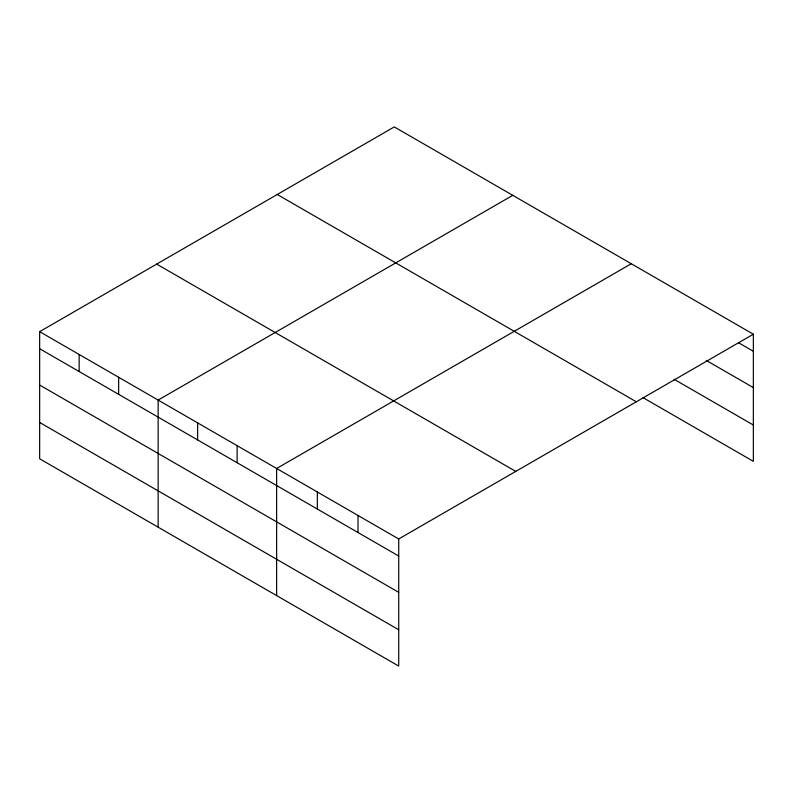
<?xml version="1.0" encoding="UTF-8"?>
<svg xmlns="http://www.w3.org/2000/svg" width="793" height="793" viewBox="0 0 793 793"><rect width="100%" height="100%" fill="white"/><g stroke="black" fill="none" stroke-linecap="round" stroke-linejoin="round"><path stroke-width="1.19" d="M39.65 331.662L398.72 538.972L398.72 666.08L39.65 458.78L39.65 331.662L394.28 126.92L753.35 334.22L753.35 461.338L643.044 397.65M512.774 195.326L158.144 400.078L158.144 527.186M631.268 263.742L276.638 468.485L276.638 595.602M398.72 538.972L753.35 334.22M738.362 342.626L753.35 351.289M706.226 360.399L753.35 387.599M674.1 379.272L753.35 425.018M277.253 194.483L636.323 401.793M156.677 264.099L515.747 471.399M39.65 348.722L398.72 556.032M39.65 385.041L398.72 592.351M39.65 422.461L398.72 629.761M358.02 515.47L358.02 532.539M317.329 491.977L317.329 509.037M237.137 445.676L237.137 462.745M197.635 422.877L197.635 439.937M118.643 377.27L118.643 394.329M79.151 354.471L79.151 371.53"/></g></svg>
